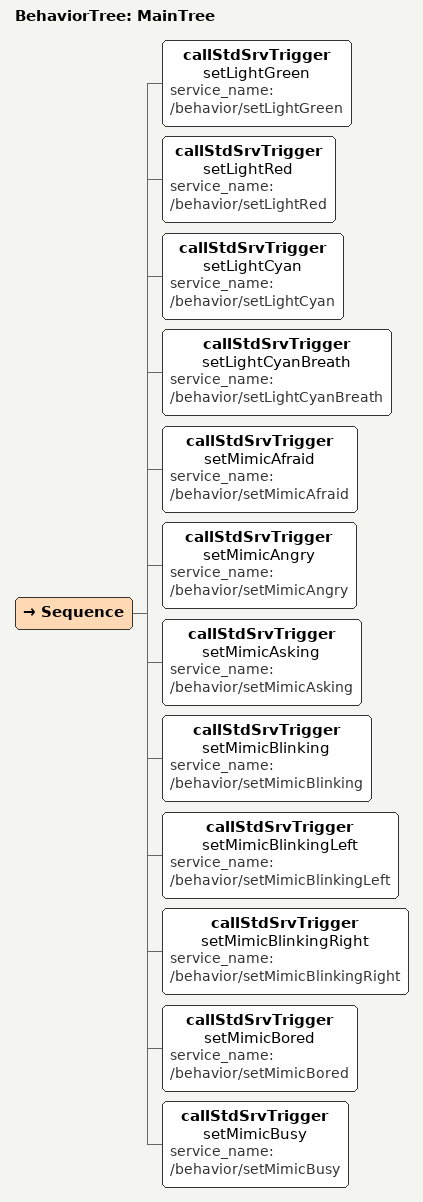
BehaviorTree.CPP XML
<root BTCPP_format="4">
    <BehaviorTree ID="MainTree">
        <Sequence>
            <callStdSrvTrigger name="setLightGreen" service_name="/behavior/setLightGreen"/>
            <callStdSrvTrigger name="setLightRed" service_name="/behavior/setLightRed"/>
            <callStdSrvTrigger name="setLightCyan" service_name="/behavior/setLightCyan"/>
            <callStdSrvTrigger name="setLightCyanBreath" service_name="/behavior/setLightCyanBreath"/>
            <callStdSrvTrigger name="setMimicAfraid" service_name="/behavior/setMimicAfraid"/>
            <callStdSrvTrigger name="setMimicAngry" service_name="/behavior/setMimicAngry"/>
            <callStdSrvTrigger name="setMimicAsking" service_name="/behavior/setMimicAsking"/>
            <callStdSrvTrigger name="setMimicBlinking" service_name="/behavior/setMimicBlinking"/>
            <callStdSrvTrigger name="setMimicBlinkingLeft" service_name="/behavior/setMimicBlinkingLeft"/>
            <callStdSrvTrigger name="setMimicBlinkingRight" service_name="/behavior/setMimicBlinkingRight"/>
            <callStdSrvTrigger name="setMimicBored" service_name="/behavior/setMimicBored"/>
            <callStdSrvTrigger name="setMimicBusy" service_name="/behavior/setMimicBusy"/>
        </Sequence>
    </BehaviorTree>
</root>
